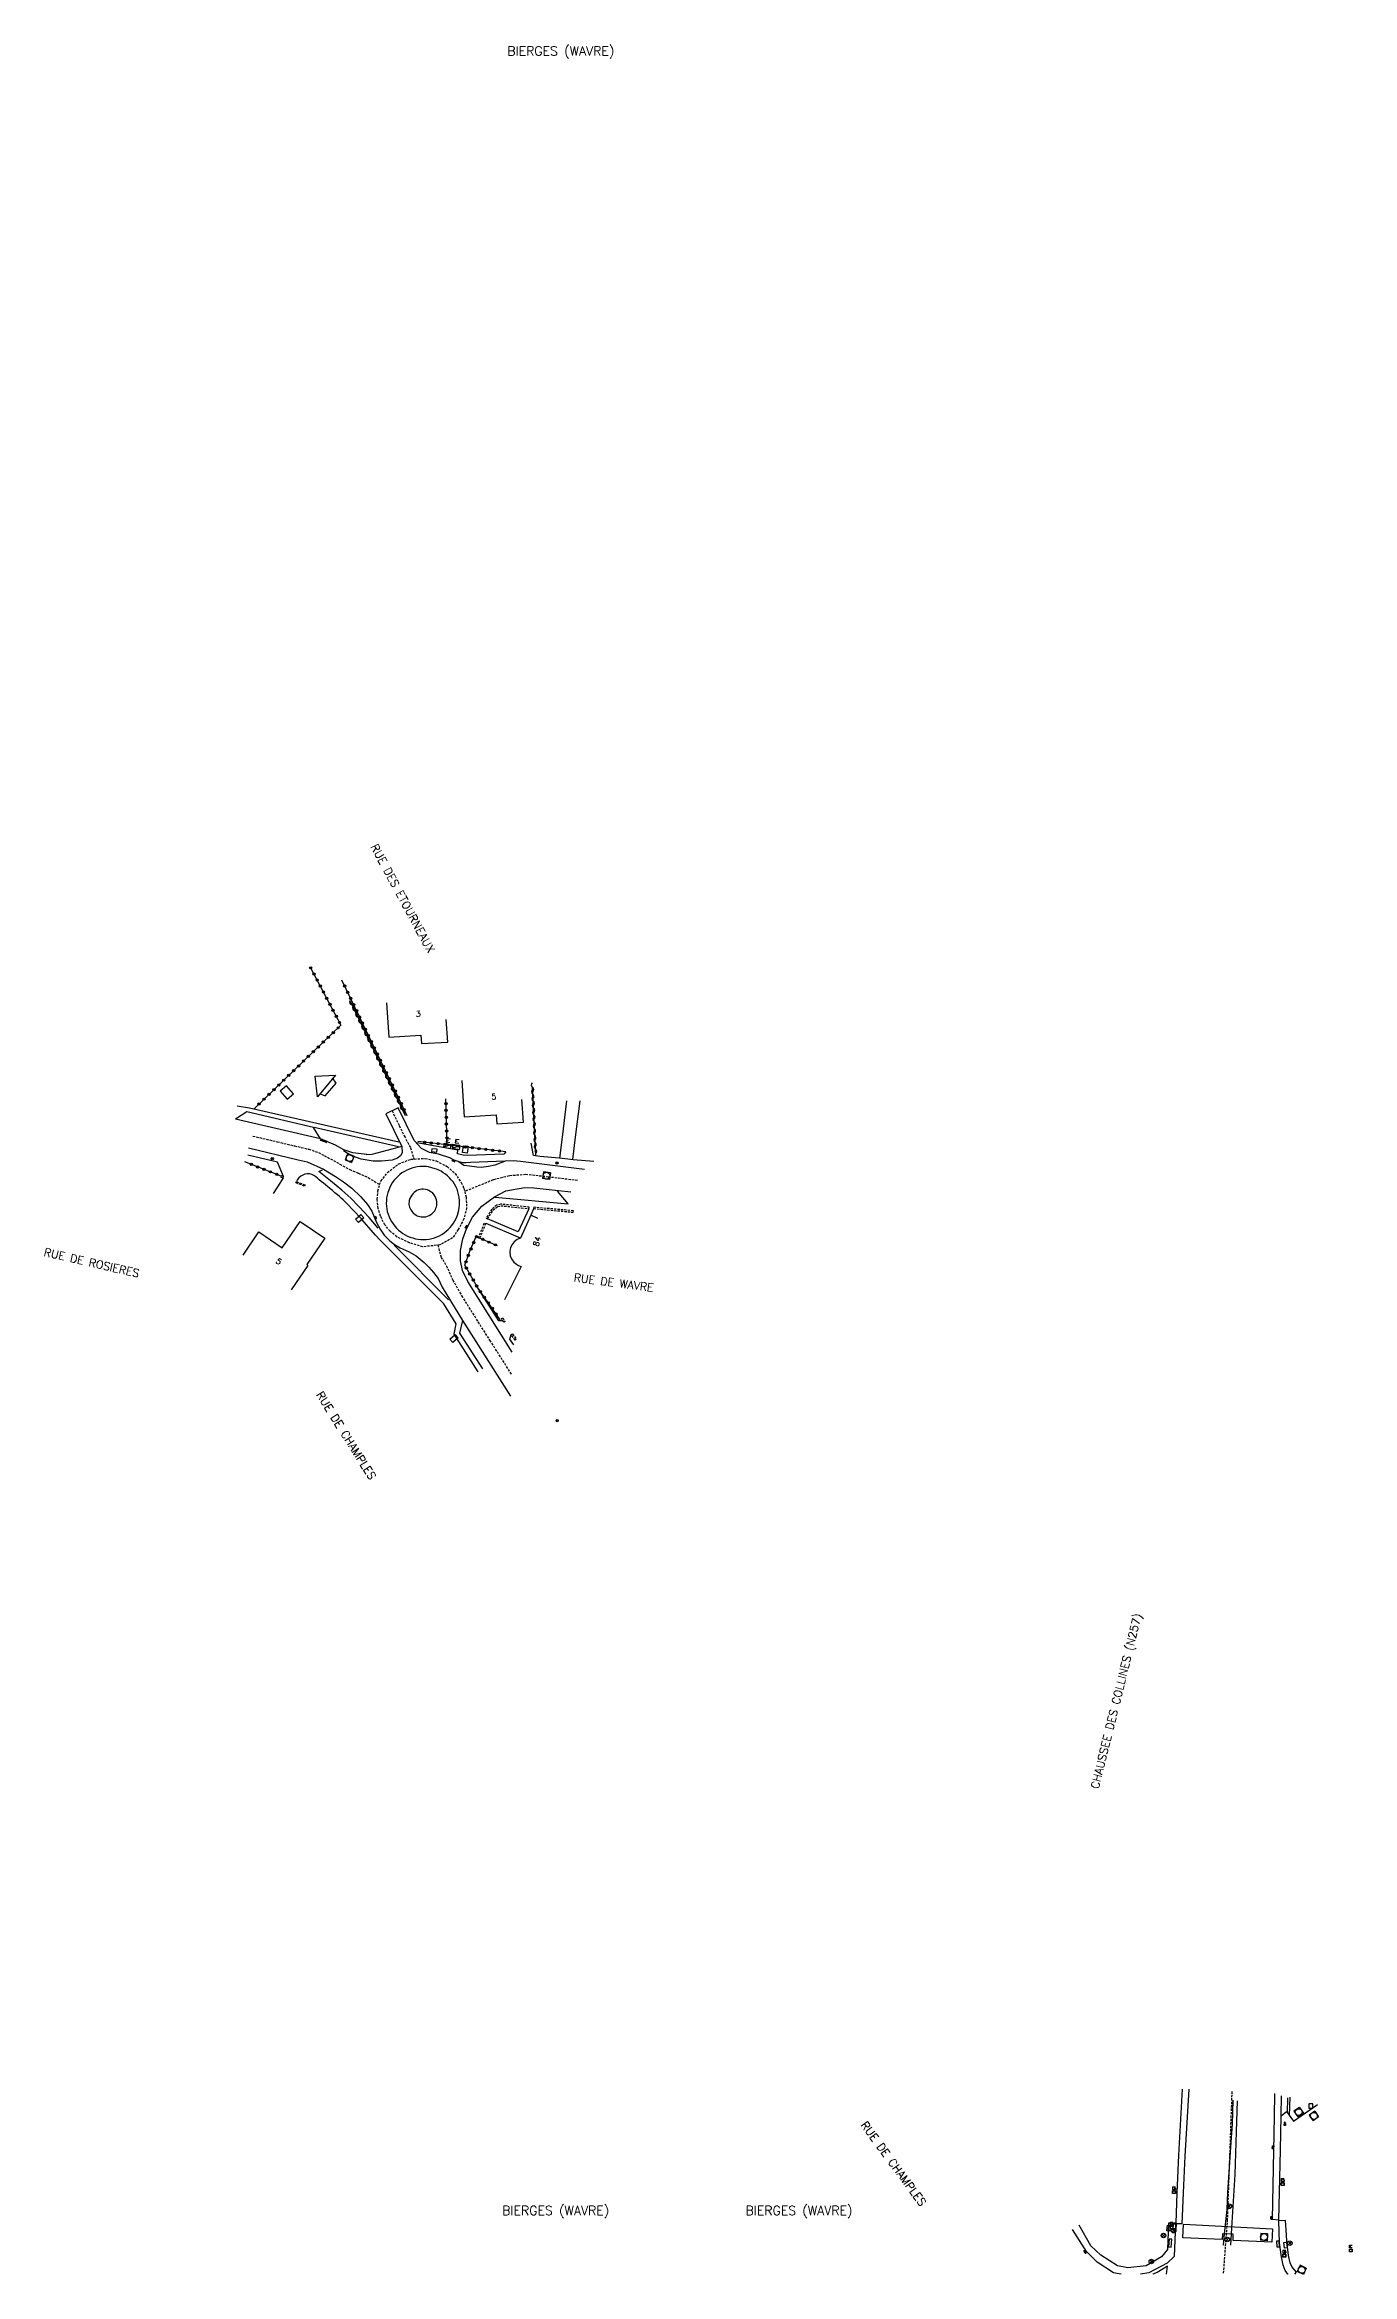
# Model space of a CAD drawing. Header units: millimetres. Extents: x 164361 to 165000, y 157000 to 157988.
# Drawn here: x 164361.3 to 164647.2, y 156999.9 to 157487.5 of the extents above; entities that cross this region are included whole.
import ezdxf
from ezdxf.enums import TextEntityAlignment as Align

# ---------------------------------------------------------------- set-up
doc = ezdxf.new("R2010")
doc.units = ezdxf.units.MM
doc.linetypes.add('DASHED', pattern=[0.75, 0.5, -0.25])
doc.layers.get('0').update_dxf_attribs({"linetype": 'CONTINUOUS'})
for name, color, linetype in [('W0001', 6, 'DASHED'), ('W0003', 5, 'CONTINUOUS'), ('W0006', 2, 'CONTINUOUS'), ('W0008', 7, 'CONTINUOUS'), ('W0014', 7, 'CONTINUOUS'), ('W0015', 2, 'CONTINUOUS'), ('W0017', 7, 'CONTINUOUS'), ('W0020', 2, 'CONTINUOUS'), ('W0051', 7, 'CONTINUOUS'), ('W0100', 7, 'CONTINUOUS'), ('W0112', 1, 'DASHED'), ('W0133', 7, 'CONTINUOUS'), ('W0310', 3, 'CONTINUOUS'), ('W0322', 7, 'CONTINUOUS'), ('W0323', 7, 'CONTINUOUS'), ('W0400', 7, 'CONTINUOUS'), ('W0410', 7, 'CONTINUOUS'), ('W0411', 7, 'CONTINUOUS'), ('W0412', 7, 'CONTINUOUS'), ('W0420', 7, 'CONTINUOUS'), ('W0421', 7, 'CONTINUOUS'), ('W0425', 7, 'CONTINUOUS'), ('W0430', 7, 'CONTINUOUS'), ('W0431', 7, 'CONTINUOUS'), ('W0469', 7, 'CONTINUOUS'), ('W0856', 7, 'CONTINUOUS'), ('W0980', 7, 'CONTINUOUS'), ('W0989', 7, 'CONTINUOUS'), ('W0991', 7, 'CONTINUOUS'), ('W1471', 7, 'CONTINUOUS')]:
    doc.layers.add(name, color=color, linetype=linetype)
doc.styles.get("Standard").update_dxf_attribs({"font": 'romans.shx', "width": 0.85})

# ---------------------------------------------------------------- blocks, each defined once
blk = doc.blocks.new('T400')
for p, q in [((-0.15, 0.3), (0.15, 0.3)), ((-0.15, -0.25), (-0.15, 0.3)), ((-0.15, 0.15), (0.15, 0.15)), ((-0.15, 0), (0.15, 0)), ((0.15, 0.3), (0.15, -0.25)), ((-0.15, -0.15), (0.15, -0.15)), ((-0.15, -0.25), (-0.15, -0.3)), ((-0.15, -0.3), (0.15, -0.3)), ((0.15, -0.3), (0.15, -0.25))]:
    blk.add_line(p, q)
blk = doc.blocks.new('T420')
for p, q in [((0.75, 0.75), (-0.75, 0.75)), ((-0.75, 0.75), (-0.75, -0.75)), ((0.75, 0.75), (0.75, -0.75)), ((0.75, -0.75), (-0.75, -0.75))]:
    blk.add_line(p, q)
blk.add_ellipse((0, 0), major_axis=(-0.53, 0.53), ratio=1, start_param=3.926991, end_param=10.210176)
blk = doc.blocks.new('T1471')
at = {"color": 0, "linetype": 'Continuous', "flags": 128}
blk.add_lwpolyline([(-0.75, -0.5), (-0.75, 0.5), (0.75, 0.5), (0.75, -0.5), (-0.75, -0.5)], dxfattribs=at)
blk = doc.blocks.new('T856')
for p, q in [((-0.125, 0), (0.125, 0)), ((0, 0.125), (0, -0.125))]:
    blk.add_line(p, q)
blk.add_ellipse((0, 0), major_axis=(-0.177, 0.177), ratio=1, start_param=3.9269908, end_param=10.2101761)
blk = doc.blocks.new('T430')
at = {"flags": 128}
for points in [[(0.8, 0.8), (-0.8, 0.8)], [(-0.8, 0.8), (-0.8, 0)], [(0.8, 0.8), (-0.8, 0)], [(-0.8, 0), (0.8, 0)], [(-0.4, 2.1), (0.4, 2.1)], [(-0.4, 2.1), (-0.4, 1.3)], [(-0.4, 1.7), (0, 1.7)], [(-0.4, 1.3), (0.4, 1.3)], [(0.8, 0), (0.8, 0.8)]]:
    blk.add_lwpolyline(points, dxfattribs=at)
blk = doc.blocks.new('T410')
for p, q in [((-0.3, 1.2), (0.3, 1.2)), ((-0.3, 0.6), (-0.3, 1.2)), ((0, 0.9), (-0.3, 0.9)), ((0.3, 0.6), (-0.3, 0.6)), ((-0.3, 0.3), (0.3, 0.3)), ((-0.3, -0.3), (-0.3, 0.3)), ((0.3, 0.3), (0.3, -0.3)), ((0.3, -0.3), (-0.3, -0.3))]:
    blk.add_line(p, q)
blk.add_ellipse((0, 0), major_axis=(-0.212, 0.212), ratio=1, start_param=3.926991, end_param=10.210176)
blk = doc.blocks.new('T412')
for p, q in [((-0.3, 1.2), (0.3, 1.2)), ((-0.3, 1.2), (-0.3, 0.6)), ((-0.3, 0.6), (0.3, 0.6)), ((-0.3, 0.3), (0.3, 0.3)), ((-0.3, -0.3), (-0.3, 0.3)), ((0, 0.9), (0.3, 0.9)), ((0.3, 0.9), (0.3, 0.6)), ((0.3, 0.3), (0.3, -0.3)), ((0.3, -0.3), (-0.3, -0.3))]:
    blk.add_line(p, q)
blk.add_ellipse((0, 0), major_axis=(0.212, 0.212), ratio=1, start_param=5.497787, end_param=11.780972)
blk = doc.blocks.new('T469')
at = {"color": 0, "linetype": 'Continuous', "flags": 128}
for points in [[(-0.35, 0.35), (0.35, -0.35)], [(-0.35, -0.35), (0.35, 0.35)]]:
    blk.add_lwpolyline(points, dxfattribs=at)
at = {"color": 0, "linetype": 'Continuous'}
blk.add_circle((0, 0), 0.5, dxfattribs=at)
blk = doc.blocks.new('T425')
for p, q in [((-0.15, 0.6), (0.15, 0.6)), ((-0.15, 0.6), (-0.15, 0.3)), ((-0.15, 0.3), (0.15, 0.3)), ((-0.15, 0.15), (0.15, 0.15)), ((-0.15, -0.15), (-0.15, 0.15)), ((0, 0.45), (0.15, 0.45)), ((0.15, 0.45), (0.15, 0.3)), ((0.15, 0.15), (0.15, -0.15)), ((0.15, -0.15), (-0.15, -0.15))]:
    blk.add_line(p, q)
blk.add_ellipse((0, 0), major_axis=(-0.106, 0.106), ratio=1, start_param=3.926991, end_param=10.210176)
blk = doc.blocks.new('t322o')
at = {"color": 0, "linetype": 'Continuous'}
for radius in [0.25, 0.15]:
    blk.add_circle((0, 0), radius, dxfattribs=at)
blk = doc.blocks.new('t310o')
at = {"color": 0, "linetype": 'Continuous'}
for centre, start, end in [((-0.5, 0.38), 216.8699, 323.1304), ((0.5, -0.37), 36.8699, 143.1303)]:
    blk.add_arc(centre, 0.625, start, end, dxfattribs=at)
blk = doc.blocks.new('t323o')
at = {"color": 0, "linetype": 'Continuous'}
for radius in [0.25, 0.15]:
    blk.add_circle((0, 0), radius, dxfattribs=at)

msp = doc.modelspace()

# ---------------------------------------------------------------- linework, layer by layer
at = {"layer": 'W0001'}
for points in [[(164437.28, 157254.36), (164438.86, 157251.14), (164439.96, 157248.88), (164440.7, 157247.45), (164441.31, 157246.29), (164442.04, 157243.82)], [(164406.87, 157248.86), (164412.17, 157247.61), (164415.96, 157246.71), (164419.08, 157245.98), (164421.18, 157245.29), (164425.9, 157242.74), (164428.04, 157241.53), (164429.91, 157240.75), (164432.09, 157239.77), (164434.57, 157238.24)], [(164434.86, 157239.01), (164436.27, 157240.89), (164438.73, 157242.78), (164441.39, 157243.79), (164444.55, 157243.97), (164446.94, 157243.43), (164449.34, 157242.19), (164451.05, 157240.66), (164452.41, 157238.71), (164452.98, 157237.45), (164453.48, 157235.51), (164453.56, 157233.12), (164453, 157230.79), (164451.74, 157228.4), (164450.51, 157226.57), (164447.73, 157225.05), (164444.01, 157224.64), (164441.11, 157225.49), (164438.33, 157226.82), (164436.85, 157228.07), (164435.72, 157229.46), (164434.73, 157231.35), (164434.23, 157233.03), (164434.03, 157235.02), (164434.2, 157236.86), (164434.57, 157238.24), (164434.86, 157239.01)], [(164477.81, 157239.13), (164471.45, 157239.9), (164466.5, 157240.44), (164462.87, 157240.15), (164459.35, 157239.27), (164453.21, 157236.75)], [(164463.38, 157196.79), (164458.8, 157204), (164456.01, 157208.4), (164452.74, 157213.64), (164450.64, 157217.24), (164449.41, 157220.01), (164448.12, 157222.32), (164447.31, 157225)], [(164620.83, 157039.95), (164619.83, 157011.95), (164618.94, 157000)]]:
    msp.add_lwpolyline(points, dxfattribs=at)
at = {"layer": 'W0003'}
for points in [[(164632.96, 157035.35), (164633.06, 157038.57)], [(164633.46, 157034.68), (164633.55, 157038.68)]]:
    msp.add_lwpolyline(points, dxfattribs=at)
at = {"layer": 'W0006'}
for points in [[(164421.67, 157248.22), (164420.12, 157250.7), (164405.53, 157254.12), (164403.09, 157252.57)], [(164452.65, 157208.55), (164452, 157205.78), (164457.02, 157197.94)]]:
    msp.add_lwpolyline(points, dxfattribs=at)
at = {"layer": 'W0008'}
for points in [[(164479.36, 157241.56), (164465.37, 157243.33), (164463.74, 157243.44), (164461.99, 157243.36), (164454.4, 157243.05), (164453.49, 157243), (164452.77, 157242.99), (164451.76, 157243.3), (164450.86, 157243.59), (164449.89, 157244.06), (164447.45, 157244.87), (164445.48, 157245.26), (164443.74, 157246.17), (164442.12, 157247.88), (164438.6, 157255.01), (164435.95, 157253.71), (164439.43, 157246.59), (164432.88, 157244.86), (164431.77, 157244.78), (164431.78, 157244.79), (164428.7, 157245.21), (164428.69, 157245.22), (164426.73, 157245.86), (164424.95, 157246.88), (164421.67, 157248.22), (164403.09, 157252.57)], [(164405.9, 157246.26), (164416.76, 157243.68), (164418.76, 157243.22), (164422.28, 157241.6), (164424.93, 157240.04), (164426.68, 157238.88), (164428.52, 157237.45), (164430.48, 157235.57), (164431.92, 157233.89), (164432.83, 157232.42), (164433.91, 157229.92), (164434.65, 157228.48), (164435.54, 157227.2), (164436.77, 157225.94), (164437.78, 157225.15), (164439.06, 157224.4), (164441.03, 157223.57), (164442.57, 157222.65), (164444.31, 157221.21), (164445.29, 157220.2), (164446.37, 157219.04), (164447.33, 157217.7), (164448.23, 157215.84), (164452.65, 157208.55), (164463.19, 157191.99)], [(164463.56, 157201.58), (164453.81, 157217.05), (164452.65, 157219.44), (164452.25, 157221.6), (164452.26, 157223.84), (164452.77, 157226.39), (164453.52, 157228.6), (164454.84, 157231.11), (164456.88, 157233.53), (164459.69, 157235.59), (164462.17, 157236.85), (164466.33, 157237.63), (164468.25, 157237.51), (164476.33, 157236.69)], [(164611.4, 157040.42), (164610.55, 157025.79), (164610.18, 157017.8), (164609.88, 157010.98), (164608.55, 157011.02), (164608.2, 157003.86), (164606.68, 157002.42), (164602.71, 157000.27), (164600.88, 157000)], [(164621.02, 157038.05), (164620.91, 157032.78), (164620.62, 157028.88), (164620.24, 157023.4), (164619.85, 157017.88), (164619.72, 157014.17), (164619.16, 157008.85), (164618.95, 157006.32)], [(164620.6, 157006.33), (164620.9, 157011.29), (164621.53, 157021.79), (164621.88, 157031.1), (164622.05, 157037.93)], [(164633.11, 157000), (164633.09, 157000.03), (164632.48, 157000.81), (164632.04, 157002), (164631.66, 157003.8), (164631.27, 157006.87), (164631.09, 157011.67), (164631.08, 157011.84), (164629.74, 157011.94), (164630.16, 157034.48), (164630.26, 157039.48)], [(164596.64, 157000), (164594.96, 157000.32), (164591.42, 157002.65), (164589.07, 157004.99), (164585.97, 157009.77)]]:
    msp.add_lwpolyline(points, dxfattribs=at)
at = {"layer": 'W0014'}
for points in [[(164438.73, 157247.55), (164406.09, 157254.93), (164403.43, 157255.4)], [(164420.24, 157250.83), (164438.71, 157246.54)], [(164462.13, 157245.4), (164461.71, 157244.93), (164453.76, 157244.59), (164452.84, 157244.66), (164451.59, 157244.98), (164451.65, 157245.77), (164442.72, 157247.36)], [(164413.59, 157239.98), (164412.23, 157243.12), (164405.74, 157244.69)], [(164421.27, 157241.13), (164422.1, 157241.49)], [(164481.39, 157243.28), (164476.88, 157243.69), (164473.9, 157243.99), (164469.55, 157244.38), (164468.16, 157244.58)], [(164434.67, 157226.07), (164433.67, 157227.17), (164432.68, 157228.29), (164431.71, 157229.42), (164430.76, 157230.57), (164430.58, 157230.76), (164430.4, 157230.94), (164430.22, 157231.13), (164430.04, 157231.31), (164429.28, 157232.12), (164428.52, 157232.93), (164427.75, 157233.73), (164426.97, 157234.52), (164426.57, 157234.9), (164426.16, 157235.27), (164425.76, 157235.63), (164425.34, 157236), (164424.8, 157236.47), (164424.26, 157236.94), (164423.71, 157237.4), (164423.15, 157237.86), (164422.71, 157238.21), (164422.27, 157238.56), (164421.82, 157238.91), (164421.38, 157239.26), (164421.02, 157239.62), (164420.62, 157239.95), (164420.2, 157240.23), (164419.75, 157240.48), (164419.25, 157240.58), (164418.74, 157240.58), (164418.24, 157240.5), (164417.76, 157240.33), (164417.32, 157240.07), (164416.94, 157239.74), (164416.61, 157239.35), (164416.37, 157238.9)], [(164434.26, 157228.73), (164432.26, 157231.03), (164430.01, 157233.48), (164428.24, 157235.29), (164426.3, 157237.06), (164423.86, 157239.1), (164421.28, 157241.11)], [(164459.83, 157235.48), (164475.8, 157234.01), (164473.41, 157236.82)], [(164456.07, 157197.33), (164450.86, 157205.52), (164451.31, 157207.77), (164448.63, 157212.16), (164434.67, 157226.07)], [(164449.61, 157213.01), (164437.71, 157225.01)], [(164461.42, 157208.44), (164460.59, 157208.44), (164455.87, 157215.89), (164453.19, 157220.59)], [(164463.89, 157203.22), (164463.02, 157204.46), (164463.35, 157205.44)], [(164608.58, 157011.13), (164606.95, 157011.17), (164606.75, 157005.39), (164605.45, 157003.78), (164602.07, 157001.83), (164598.09, 157001.36), (164595.83, 157001.82), (164592.21, 157004.15), (164590.04, 157006.19), (164587.44, 157010.68)], [(164634.63, 157000), (164634.97, 157000.41), (164634, 157001.5), (164633.59, 157002.45), (164633.23, 157004.09), (164632.87, 157007.26), (164632.68, 157009.67), (164632.57, 157011.75), (164631.09, 157011.67)]]:
    msp.add_lwpolyline(points, dxfattribs=at)
at = {"layer": 'W0015'}
for points in [[(164439.42, 157246.55), (164439.5, 157245.19), (164439.11, 157244.51), (164438.49, 157244.01), (164437.31, 157243.62), (164434.94, 157243.36), (164433.17, 157243.38), (164430.52, 157243.79), (164428.26, 157244.62), (164426.64, 157245.59)], [(164461.99, 157243.36), (164459.73, 157242.47), (164458.33, 157242.19), (164456.79, 157241.97), (164455.79, 157242.04), (164454.23, 157242.24), (164452.98, 157242.41), (164451.76, 157243.3)]]:
    msp.add_lwpolyline(points, dxfattribs=at)
for points in [[(164445.28, 157242.1), (164444.8, 157242.17), (164444.32, 157242.2), (164443.84, 157242.2), (164443.36, 157242.18), (164442.77, 157242.11), (164442.19, 157241.99), (164441.62, 157241.83), (164441.06, 157241.63), (164440.5, 157241.39), (164439.97, 157241.11), (164439.45, 157240.79), (164438.96, 157240.43), (164438.51, 157240.04), (164438.08, 157239.61), (164437.69, 157239.14), (164437.34, 157238.65), (164437.04, 157238.14), (164436.78, 157237.6), (164436.55, 157237.05), (164436.37, 157236.48), (164436.21, 157235.9), (164436.1, 157235.32), (164436.03, 157234.73), (164436, 157234.13), (164436.03, 157233.53), (164436.11, 157232.93), (164436.24, 157232.34), (164436.41, 157231.76), (164436.63, 157231.2), (164436.89, 157230.66), (164437.19, 157230.14), (164437.52, 157229.65), (164437.89, 157229.18), (164438.28, 157228.73), (164438.71, 157228.31), (164439.17, 157227.93), (164439.66, 157227.58), (164440.16, 157227.27), (164440.69, 157226.99), (164441.24, 157226.76), (164441.81, 157226.57), (164442.39, 157226.42), (164442.97, 157226.31), (164443.57, 157226.25), (164444.17, 157226.24), (164444.77, 157226.27), (164445.37, 157226.34), (164445.96, 157226.46), (164446.54, 157226.62), (164447.1, 157226.82), (164447.65, 157227.06), (164448.17, 157227.34), (164448.66, 157227.67), (164449.13, 157228.03), (164449.56, 157228.43), (164449.97, 157228.86), (164450.36, 157229.32), (164450.71, 157229.8), (164451.03, 157230.31), (164451.3, 157230.84), (164451.6, 157231.58), (164451.82, 157232.35), (164451.97, 157233.13), (164452.04, 157233.92), (164452.02, 157234.72), (164451.94, 157235.51), (164451.83, 157236.1), (164451.68, 157236.69), (164451.48, 157237.25), (164451.24, 157237.81), (164450.94, 157238.32), (164450.61, 157238.82), (164450.23, 157239.29), (164449.82, 157239.72), (164449.4, 157240.13), (164448.95, 157240.51), (164448.48, 157240.85), (164447.98, 157241.16), (164447.67, 157241.32), (164447.35, 157241.47), (164447.03, 157241.6), (164446.69, 157241.72)], [(164443.03, 157237.08), (164442.71, 157236.94), (164442.4, 157236.76), (164442.12, 157236.55), (164441.86, 157236.31), (164441.6, 157235.95), (164441.38, 157235.57), (164441.19, 157235.17), (164441.04, 157234.75), (164441.05, 157234.76), (164441.05, 157234.76), (164441.05, 157234.76), (164441.05, 157234.77), (164440.99, 157234.47), (164440.96, 157234.18), (164440.98, 157233.88), (164441.03, 157233.58), (164441.12, 157233.29), (164441.26, 157233.02), (164441.4, 157232.73), (164441.57, 157232.45), (164441.77, 157232.19), (164442, 157231.96), (164442.25, 157231.75), (164442.52, 157231.57), (164442.79, 157231.43), (164443.07, 157231.32), (164443.37, 157231.24), (164443.66, 157231.18), (164443.97, 157231.16), (164444.27, 157231.17), (164444.66, 157231.22), (164445.04, 157231.33), (164445.4, 157231.48), (164445.74, 157231.67), (164445.99, 157231.86), (164446.22, 157232.07), (164446.42, 157232.3), (164446.6, 157232.54), (164446.75, 157232.81), (164446.88, 157233.09), (164446.98, 157233.38), (164447.04, 157233.67), (164447.08, 157233.98), (164447.09, 157234.28), (164447.06, 157234.58), (164447.01, 157234.88), (164446.88, 157235.28), (164446.7, 157235.66), (164446.46, 157236.02), (164446.18, 157236.34), (164445.92, 157236.57), (164445.63, 157236.77), (164445.32, 157236.94), (164445, 157237.08), (164444.61, 157237.2), (164444.15, 157237.25), (164443.77, 157237.24), (164443.43, 157237.19)]]:
    msp.add_lwpolyline(points, close=True, dxfattribs=at)
at = {"layer": 'W0017'}
for points in [[(164473.97, 157244.03), (164474.52, 157248.59), (164475.48, 157256.53)], [(164476.8, 157243.7), (164477.41, 157248.64), (164478.39, 157256.58)], [(164468.16, 157244.58), (164467.72, 157247.32)], [(164413.45, 157239.71), (164412.92, 157238.81), (164411.29, 157236.3)], [(164467.17, 157232.98), (164464.88, 157227.89), (164458.15, 157230.76)], [(164468.24, 157233.06), (164467.63, 157231.55)], [(164465.38, 157226.54), (164457.83, 157229.75)], [(164631.58, 157034.63), (164632.79, 157035.54), (164634.3, 157033.48), (164639.55, 157037.1)]]:
    msp.add_lwpolyline(points, dxfattribs=at)
at = {"layer": 'W0020'}
msp.add_lwpolyline([(164610.25, 157010.9), (164629.75, 157009.94), (164629.6, 157007.01), (164621.12, 157007.37), (164621.12, 157008.71), (164618.77, 157008.83), (164618.68, 157007.57), (164610.12, 157007.96)], close=True, dxfattribs=at)
msp.add_lwpolyline([(164606.57, 157000), (164606.73, 157001.74), (164605.85, 157001.17), (164604.5, 157000.39), (164603.58, 157000.02), (164603.57, 157000)], dxfattribs=at)
at = {"layer": 'W0051'}
for points in [[(164610, 157040.44), (164609.17, 157026.01), (164608.81, 157017.76), (164608.58, 157011.13), (164608.55, 157011.02)], [(164631.08, 157011.84), (164631.43, 157027.17), (164631.58, 157034.63), (164631.7, 157039)]]:
    msp.add_lwpolyline(points, dxfattribs=at)
at = {"layer": 'W0100'}
for points in [[(164436.07, 157277.96), (164436.57, 157270.45), (164443.55, 157270.94), (164443.69, 157269.06), (164449.46, 157269.36), (164449.13, 157274.31)], [(164452.53, 157261.04), (164453.06, 157253.06), (164460.04, 157253.49), (164460.19, 157251.54), (164465.98, 157251.9), (164465.65, 157256.85)], [(164404.73, 157222.83), (164408.19, 157227.89), (164408.19, 157227.89), (164413.25, 157224.43), (164417.21, 157230.21), (164422.57, 157226.54), (164418.63, 157220.77), (164418.9, 157220.56), (164415.26, 157215.23)], [(164469.14, 157230.86), (164467.61, 157231.54), (164465.38, 157226.54), (164464.64, 157226.23), (164463.96, 157225.71), (164463.51, 157225.13), (164463.2, 157224.49), (164463.04, 157223.65), (164463.13, 157222.7), (164463.4, 157222), (164463.88, 157221.31), (164464.46, 157220.82), (164464.92, 157220.56), (164465.5, 157220.37), (164461.87, 157213.03)]]:
    msp.add_lwpolyline(points, dxfattribs=at)
at = {"layer": 'W0112'}
for points in [[(164413.59, 157239.98), (164413.07, 157240.16), (164412.97, 157239.88), (164413.48, 157239.69)], [(164416.37, 157238.9), (164418.27, 157238.17), (164418.17, 157237.89), (164416.26, 157238.62)], [(164476.91, 157232.51), (164468.26, 157233.29), (164468.23, 157232.99), (164476.88, 157232.21)], [(164456.11, 157226.57), (164457.46, 157229.84), (164457.74, 157229.73), (164456.39, 157226.45)], [(164461.72, 157208.14), (164461.21, 157208.96), (164461.46, 157209.12), (164461.98, 157208.3)], [(164464.2, 157204.23), (164463.35, 157205.44), (164463.59, 157205.61), (164464.44, 157204.41)]]:
    msp.add_lwpolyline(points, close=True, dxfattribs=at)
msp.add_lwpolyline([(164458.15, 157230.76), (164459.34, 157232.62), (164460.32, 157233.43), (164461.06, 157233.63), (164467.17, 157232.98), (164467.24, 157233.31), (164461.03, 157233.98), (164460.16, 157233.74), (164459.08, 157232.84), (164457.83, 157230.88), (164458.15, 157230.76)], dxfattribs=at)
at = {"layer": 'W0133'}
msp.add_lwpolyline([(164421, 157257.45), (164420.51, 157261.96), (164424.91, 157262.18)], close=True, dxfattribs=at)
msp.add_lwpolyline([(164421.58, 157258.11), (164422.69, 157257.63), (164425.07, 157260.42), (164424.29, 157261.56)], dxfattribs=at)
at = {"layer": 'W0310'}
for points in [[(164440.22, 157253.27), (164428.17, 157278.29)], [(164468.69, 157244.54), (164467.97, 157259.52)]]:
    msp.add_lwpolyline(points, dxfattribs=at)
at = {"layer": 'W0322'}
for points in [[(164419.49, 157285.67), (164426.1, 157273.11), (164407.13, 157254.84)], [(164440.58, 157253.28), (164426.32, 157282.92)], [(164449.3, 157246.97), (164449.02, 157256.97)], [(164462.13, 157245.4), (164449.3, 157246.97), (164442.88, 157247.65)], [(164413.04, 157240.12), (164405.11, 157243.2)]]:
    msp.add_lwpolyline(points, dxfattribs=at)
at = {"layer": 'W0323'}
msp.add_lwpolyline([(164460.9, 157208.7), (164455.88, 157215.89), (164453.19, 157220.59), (164454.31, 157223.66), (164455.68, 157226.87), (164460.28, 157224.9)], dxfattribs=at)
at = {"layer": 'W0411'}
for points in [[(164631.23, 157005.99), (164631.16, 157007.25), (164630.56, 157007.21), (164630.63, 157005.96)], [(164632.35, 157005.71), (164632.21, 157006.95), (164632.81, 157007.02), (164632.94, 157005.78)]]:
    msp.add_lwpolyline(points, close=True, dxfattribs=at)
at = {"layer": 'W0421'}
for points in [[(164445.93, 157245.47), (164447.08, 157245.36), (164447.14, 157245.96), (164445.99, 157246.07)], [(164638.53, 157037.27), (164637.67, 157037.26), (164637.69, 157036.26), (164638.55, 157036.27)], [(164607.37, 157010.64), (164607.24, 157009.41), (164606.65, 157009.47), (164606.77, 157010.7)], [(164607.54, 157005.9), (164607.72, 157007.62), (164607.12, 157007.68), (164606.95, 157005.96)], [(164608.69, 157010.99), (164608.62, 157009.74), (164608.02, 157009.77), (164608.09, 157011.03)]]:
    msp.add_lwpolyline(points, close=True, dxfattribs=at)
at = {"layer": 'W0431'}
msp.add_lwpolyline([(164412.84, 157258.65), (164414.35, 157256.92), (164415.72, 157258.11), (164414.2, 157259.84), (164412.84, 157258.65)], dxfattribs=at)

# ---------------------------------------------------------------- block references
at = {"layer": 'W0310'}
for p, rotation in [((164428.5, 157277.59), 115.7361647933866), ((164429.15, 157276.24), 115.7361647933866), ((164429.8, 157274.89), 115.7361647933866), ((164430.45, 157273.54), 115.7361647933866), ((164431.11, 157272.18), 115.7361647933866), ((164431.76, 157270.83), 115.7361647933866), ((164432.41, 157269.48), 115.7361647933866), ((164433.06, 157268.13), 115.7361647933866), ((164433.71, 157266.78), 115.7361647933866), ((164434.36, 157265.43), 115.7361647933866), ((164435.01, 157264.08), 115.7361647933866), ((164435.67, 157262.73), 115.7361647933866), ((164436.32, 157261.38), 115.7361647933866), ((164436.97, 157260.02), 115.7361647933866), ((164437.62, 157258.67), 115.7361647933866), ((164438.27, 157257.32), 115.7361647933866), ((164438.92, 157255.97), 115.7361647933866), ((164467.97, 157259.52), 92.73291212829092), ((164468.04, 157258.03), 92.73291212829092), ((164468.12, 157256.53), 92.73291212829092), ((164439.57, 157254.62), 115.7361647933866), ((164468.19, 157255.03), 92.73291212829092), ((164468.26, 157253.53), 92.73291212829092), ((164468.33, 157252.03), 92.73291212829092), ((164468.4, 157250.53), 92.73291212829092), ((164468.47, 157249.04), 92.73291212829092), ((164468.54, 157247.54), 92.73291212829092), ((164468.62, 157246.04), 92.73291212829092)]:
    msp.add_blockref('t310o', p, dxfattribs=dict(at, rotation=rotation))
at = {"layer": 'W0322'}
for p, rotation in [((164419.51, 157285.64), 297.7388527104987), ((164420.21, 157284.31), 297.7388527104987), ((164420.91, 157282.98), 297.7388527104987), ((164421.6, 157281.66), 297.7388527104987), ((164422.3, 157280.33), 297.7388527104987), ((164426.92, 157281.66), 115.695888821511), ((164427.57, 157280.31), 115.695888821511), ((164423, 157279), 297.7388527104987), ((164423.7, 157277.67), 297.7388527104987), ((164424.4, 157276.35), 297.7388527104987), ((164428.22, 157278.96), 115.695888821511), ((164428.87, 157277.61), 115.695888821511), ((164429.52, 157276.26), 115.695888821511), ((164423.34, 157270.44), 223.9070200380152), ((164424.42, 157271.48), 223.9070200380152), ((164425.09, 157275.02), 297.7388527104987), ((164425.5, 157272.52), 223.9070200380152), ((164425.79, 157273.69), 297.7388527104987), ((164430.17, 157274.9), 115.695888821511), ((164430.82, 157273.55), 115.695888821511), ((164431.48, 157272.2), 115.695888821511), ((164432.13, 157270.85), 115.695888821511), ((164419.01, 157266.28), 223.9070200380152), ((164420.09, 157267.32), 223.9070200380152), ((164421.17, 157268.36), 223.9070200380152), ((164422.25, 157269.4), 223.9070200380152), ((164432.78, 157269.5), 115.695888821511), ((164433.43, 157268.15), 115.695888821511), ((164434.08, 157266.79), 115.695888821511), ((164413.61, 157261.08), 223.9070200380152), ((164414.69, 157262.12), 223.9070200380152), ((164415.77, 157263.16), 223.9070200380152), ((164416.85, 157264.2), 223.9070200380152), ((164417.93, 157265.24), 223.9070200380152), ((164434.73, 157265.44), 115.695888821511), ((164435.38, 157264.09), 115.695888821511), ((164436.03, 157262.74), 115.695888821511), ((164436.68, 157261.39), 115.695888821511), ((164408.21, 157255.88), 223.9070200380152), ((164409.29, 157256.92), 223.9070200380152), ((164410.37, 157257.96), 223.9070200380152), ((164411.45, 157259), 223.9070200380152), ((164412.53, 157260.04), 223.9070200380152), ((164437.33, 157260.04), 115.695888821511), ((164437.98, 157258.68), 115.695888821511), ((164438.63, 157257.33), 115.695888821511), ((164439.28, 157255.98), 115.695888821511), ((164449.05, 157255.97), 91.60622579309829), ((164439.93, 157254.63), 115.695888821511), ((164449.09, 157254.47), 91.60622579309829), ((164449.13, 157252.97), 91.60622579309829), ((164449.17, 157251.47), 91.60622579309829), ((164444.38, 157247.5), 173.9024411269678), ((164445.87, 157247.34), 173.9024411269678), ((164447.36, 157247.18), 173.9024411269678), ((164448.85, 157247.02), 173.9024411269678), ((164449.21, 157249.97), 91.60622579309829), ((164449.26, 157248.47), 91.60622579309829), ((164450.34, 157246.84), 173.0285358111434), ((164451.83, 157246.66), 173.0285358111434), ((164453.32, 157246.48), 173.0285358111434), ((164454.81, 157246.3), 173.0285358111434), ((164456.3, 157246.11), 173.0285358111434), ((164406.5, 157242.66), 158.8084460071778), ((164407.9, 157242.11), 158.8084460071778), ((164409.3, 157241.57), 158.8084460071778), ((164457.78, 157245.93), 173.0285358111434), ((164459.27, 157245.75), 173.0285358111434), ((164460.76, 157245.57), 173.0285358111434), ((164410.7, 157241.03), 158.8084460071778), ((164412.1, 157240.49), 158.8084460071778)]:
    msp.add_blockref('t322o', p, dxfattribs=dict(at, rotation=rotation))
at = {"layer": 'W0323'}
for p, rotation in [((164455.74, 157226.85), 336.802158213499), ((164453.98, 157222.77), 70.0105265023773), ((164454.52, 157224.17), 66.80215821343798), ((164455.11, 157225.55), 66.80215821343798), ((164457.12, 157226.25), 336.802158213499), ((164458.5, 157225.66), 336.802158213499), ((164459.87, 157225.07), 336.802158213499), ((164453.47, 157221.36), 70.0105265023773), ((164453.53, 157220), 119.8035025535534), ((164454.27, 157218.7), 119.8035025535534), ((164455.02, 157217.4), 119.8035025535534), ((164455.76, 157216.1), 119.8035025535534), ((164456.6, 157214.85), 124.9183685896264), ((164457.46, 157213.62), 124.9183685896264), ((164458.32, 157212.39), 124.9183685896264), ((164459.18, 157211.16), 124.9183685896264), ((164460.04, 157209.93), 124.9183685896264)]:
    msp.add_blockref('t323o', p, dxfattribs=dict(at, rotation=rotation))
at = {"layer": 'W0400'}
for p, rotation in [((164421.98, 157247.95), 69.60262014551655), ((164422.72, 157247.69), 67.77325506514462), ((164450.75, 157243.47), 67.56707026090406), ((164433.64, 157231.04), 23.15219450784696), ((164453.53, 157228.96), 152.4053066785318), ((164629.82, 157027.74), 358), ((164629.49, 157012.32), 358), ((164588.77, 157004.91), 35)]:
    msp.add_blockref('T400', p, dxfattribs=dict(at, rotation=rotation))
at = {"layer": 'W0410'}
msp.add_blockref('T410', (164646.85, 157005.16), dxfattribs=at)
at = {"layer": 'W0412'}
for p in [(164608.19, 157017.93), (164631.93, 157019.69), (164607.64, 157010.19), (164632.3, 157004.05)]:
    msp.add_blockref('T412', p, dxfattribs=at)
at = {"layer": 'W0420'}
for p, rotation in [((164428.02, 157244.06), 66.86925333774327), ((164471.04, 157240.19), 350.9676379045912), ((164635.43, 157035.42), 35), ((164638.76, 157034.58), 35), ((164627.86, 157008.11), 357), ((164636.11, 157000.94), 335)]:
    msp.add_blockref('T420', p, dxfattribs=dict(at, rotation=rotation))
at = {"layer": 'W0425'}
msp.add_blockref('T425', (164632.42, 157032.63), dxfattribs=at)
at = {"layer": 'W0430'}
for p, rotation in [((164449.29, 157246.26), 349.9408226781616), ((164451.25, 157246.06), 350.8253311149332)]:
    msp.add_blockref('T430', p, dxfattribs=dict(at, rotation=rotation))
at = {"layer": 'W0469'}
for p in [(164620.28, 157014.85), (164605.89, 157008.45), (164608.1, 157009.5), (164619.84, 157007.59), (164603.24, 157002.78), (164633.49, 157006.77)]:
    msp.add_blockref('T469', p, dxfattribs=at)
at = {"layer": 'W0856'}
for p in [(164411.11, 157243.91), (164473.36, 157242.97), (164473.37, 157186.6)]:
    msp.add_blockref('T856', p, dxfattribs=at)
at = {"layer": 'W1471'}
for p, rotation in [((164453.3, 157245.94), 82.62597992777835), ((164430.19, 157230.83), 221.5158555686762), ((164450.81, 157204.59), 221.5158555686761)]:
    msp.add_blockref('T1471', p, dxfattribs=dict(at, rotation=rotation))

# ---------------------------------------------------------------- texts
at = {"layer": 'W0980'}
for p in [(164474.17, 157485.99), (164473.05, 157013.78), (164526.23, 157013.78)]:
    msp.add_text('BIERGES (WAVRE)', height=2, dxfattribs=at).set_placement(p, align=Align.MIDDLE)
at = {"layer": 'W0989'}
for s, rotation, p in [('RUE DES ETOURNEAUX', 298.3609, (164433.3, 157312.55)), ('RUE DE ROSIERES', 347.0833, (164361.25, 157223.55)), ('RUE DE WAVRE', 352.5251, (164477.03, 157217.96)), ('RUE DE CHAMPLES', 302.1059, (164421.36, 157192.78)), ('CHAUSSEE DES COLLINES (N257)', 76.1311, (164590.83, 157106.2)), ('RUE DE CHAMPLES', 306.2481, (164540.33, 157033.11))]:
    msp.add_text(s, height=1.75, rotation=rotation, dxfattribs=at).set_placement(p, align=Align.MIDDLE_LEFT)
at = {"layer": 'W0991'}
for s, rotation, p in [('3', 3.9796, (164443.05, 157274.97)), ('5', 3.5311, (164459.57, 157256.86)), ('5', 324.9631, (164412.17, 157220.92)), ('84', 72.7284, (164469.55, 157225.64))]:
    msp.add_text(s, height=1.25, rotation=rotation, dxfattribs=at).set_placement(p, align=Align.CENTER)

doc.saveas('drawing.dxf')
